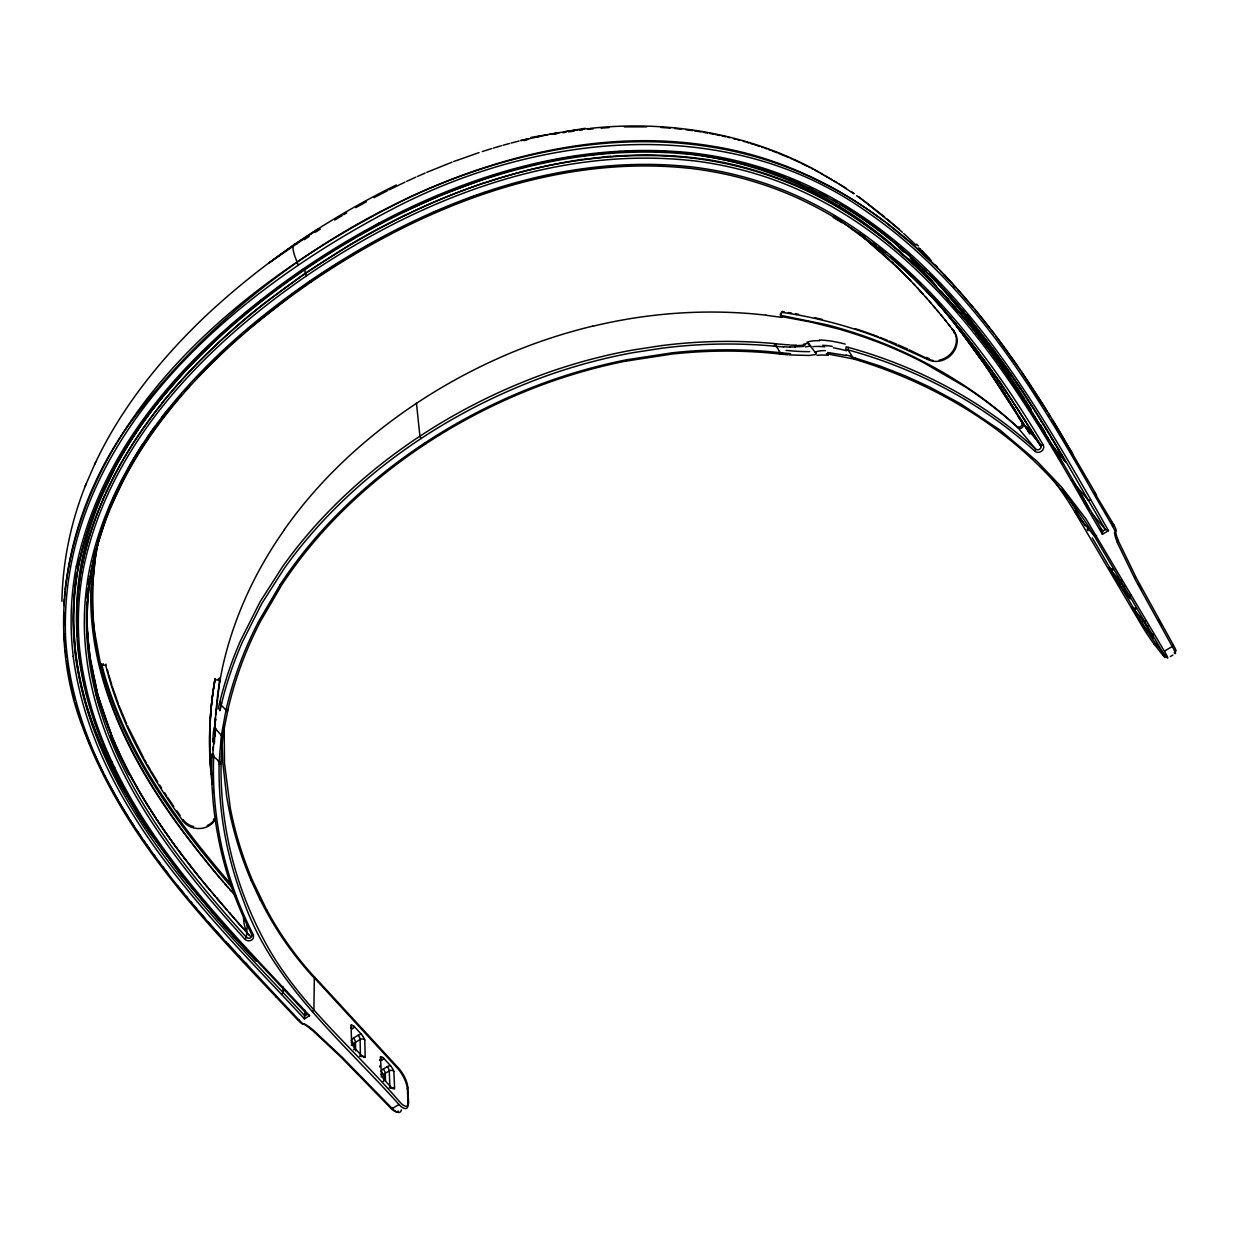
<?xml version="1.0" encoding="UTF-8"?>
<svg xmlns="http://www.w3.org/2000/svg" width="1238" height="1238" viewBox="0 0 1238 1238"><rect width="100%" height="100%" fill="white"/><g stroke="black" fill="none" stroke-linecap="round" stroke-linejoin="round"><path stroke-width="1.5" d="M213.71 756.372C214.623 754.484 211.388 752.131 211.93 754.963C213.772 757.671 219.699 759.884 219.095 764.078C218.228 810.905 226.817 857.841 243.762 901.481C272.917 983.916 342.57 1041.375 398.976 1104.513L392.229 1108.505L390.821 1108.211L340.806 1056.958L311.372 1029.382M219.126 762.453L221.107 761.525C219.683 822.976 234.493 884.675 263.4 938.899C296.609 1002.765 354.347 1048.694 400.292 1102.578A15.243 5.385 61.3 0 0 408.509 1101.882L407.766 1087.274A15.088 5.292 61.1 0 0 398.744 1068.363L314.344 976.72L313.059 976.534L397.352 1068.1A16.759 5.896 61.2 0 1 407.379 1089.115L408.107 1103.723A16.945 6.004 61.3 0 1 398.961 1104.513M314.344 976.72L313.91 1009.806L312.487 1011.725M63.742 612.361L63.757 625.67M304.935 1010.254L304.44 1018.828L309.593 1015.686C211.528 910.549 96.533 799.763 79.634 649.3A359.887 319.543 -6.2 0 1 83.488 568.196C109.393 443.111 204.688 346.098 306.482 275.842C418.552 199.488 554.345 145.682 691.965 160.646M221.107 761.184L222.84 735.403M219.141 762.113L221.293 735.821M86.892 603.726C83.41 680.204 113.741 753.602 154.982 816.523M283.223 987.042L283.038 992.52L281.583 994.454L304.44 1018.828M87.062 602.086L87.248 632.03M224.155 725.05L224.496 763.181L230.268 807.857A494.21 421.91 -17.9 0 0 252.769 881.085L266.65 909.806M63.958 605.506L64.345 598.604M214.932 725.22L215.35 717.669M61.9 601.328C62.689 561.108 71.015 521.09 86.18 483.841M1043.17 444.844L1040.895 445.185A3.296 2.801 -35.4 0 1 1035.773 449.224A508.029 428.921 -15 0 0 937.151 381.629A488.716 413.863 -15.5 0 0 848.34 347.383L846.111 346.81L845.879 349.317L848.076 349.905A487.292 412.533 -15.5 0 1 936.624 383.966A506.621 427.605 -15 0 1 1034.983 451.297A5.277 4.503 -35.3 0 0 1041.576 451.127A5.277 4.503 -35.3 0 0 1043.17 444.844C976.627 333.842 888.915 223.134 761.061 182.11A357.473 323.954 -18.7 0 0 692.228 166.975C555.877 151.794 421.276 205.214 310.196 280.778C209.361 350.369 114.53 446.392 89.26 570.501A350.694 311.342 -6 0 0 84.432 630.776C88.625 751.961 166.913 853.059 244.907 939.24L246.408 937.321A2.987 2.43 -0.6 0 0 251.577 934.922L251.701 932.941M87.248 598.542L88.084 587.926M246.672 963.845L245.325 962.793M76.354 566.4C102.367 439.583 198.792 341.054 301.917 269.791C415.519 192.261 553.293 137.867 692.831 153.017A375.052 339.707 -18.5 0 1 794.44 179.603C946.482 243.592 1030.527 394.117 1108.474 530.653L1102.424 534.336L1102.609 531.179L1084.349 499.858C1048.524 437.478 1011.848 375.099 965.625 319.714M214.36 743.636L214.576 740.448M247.182 925.312L246.408 937.321C168.77 851.404 90.761 750.677 86.614 629.941A348.497 309.454 -6 0 1 91.426 570.037C116.682 446.562 211.094 351.035 311.45 281.8C421.972 206.653 555.877 153.404 691.531 168.523A355.229 321.957 -18.7 0 1 759.915 183.534C832.06 206.437 893.975 253.852 943.758 309.964M87.264 596.654L87.821 589.567M212.657 741.98L212.921 738.869M215.52 715.239L217.795 693.45M64.469 596.871L64.918 591.532M214.886 736.378C216.557 723.255 213.57 723.255 213.044 737.399M626.072 361.032A467.654 395.077 -16.3 0 0 518.088 394.442C455.414 421.044 397.197 458.602 348.002 505.754A467.33 394.473 -15.8 0 0 281.954 584.599L260.676 620.965A441.966 374.619 -15.1 0 0 227.993 709.498L222.948 734.846L221.37 735.387L226.012 710.101A444.194 376.414 -15.1 0 1 258.819 621.105L280.252 584.584M65.088 589.752C88.223 404.315 252.459 274.217 409.995 196.981C504.206 153.249 610.876 128.737 714.512 146.548C809.234 161.93 893.913 217.006 956.572 288.299M848.324 347.414L848.076 349.905L852.626 357.194L880.713 366.262L905.705 376.043L929.784 387.076L960.301 403.588L1000.01 430.035L1037.042 461.31L1061.972 487.509L1086.144 519.14L1164.385 651.157A18.276 1.223 57 0 1 1165.252 655.629L1162.915 655.289L1154.218 644.224A16.264 1.068 57 0 1 1145.243 631.194A16.249 1.068 57 0 1 1141.745 625.484L1074.878 512.083A435.497 372.019 -17 0 0 1053.569 480.437M218.786 680.327A1.857 1.609 3.9 0 1 219.637 681.968L219.946 679.028A1.857 1.609 4 0 0 219.745 678.022M218.167 678.919L218.043 680.095L215.01 679.693L213.013 692.197A464.049 397.104 -16.2 0 0 210.429 766.956L212.038 784.01M215.01 679.693L215.133 678.517M88.455 584.398L89.09 579.09M88.548 582.494L88.981 578.951M216 817.374A18.059 15.135 2.5 0 1 201.206 828.408A18.059 15.135 2.5 0 1 183.116 821.134L183.286 819.85M217.919 692.522L219.76 680.792A1.857 1.609 4 0 0 218.909 679.167M76.648 573.179L76.539 573.89A363.105 323.691 -5.4 0 0 73.661 627.976L74.884 645.725A392.895 350.478 -7.1 0 0 84.633 697.752M79.743 572.885L79.588 573.906A359.887 321.215 -5.1 0 0 76.864 627.867L77.344 636.75M80.269 576.181L80.099 577.187A359.082 317.268 -6.8 0 0 77.174 630.653L77.39 636.162M219.946 679.028L215.35 718.876A476.769 407.751 -16.9 0 0 215.01 725.236M214.654 680.637L213.338 689.241A462.826 396.377 -16.2 0 0 210.754 763.861M214.778 679.863L214.917 679.089M214.994 679.291L213.137 691.005A463.554 396.81 -16.2 0 0 209.887 727.464M219.637 681.968L222.329 668.272A439.072 376.259 -15.4 0 1 284.492 529.647M95.326 549.718C73.862 661.479 131.491 768.953 199.751 853.183M98.096 542.352L96.409 551.111A339.877 305.074 -6.2 0 0 95.326 557.704L92.556 585.543L92.571 613.336M81.785 566.973C107.567 441.455 203.187 344.071 305.26 273.583C417.67 196.95 553.928 143.004 691.98 158.062A368.32 333.718 -18.6 0 1 784.227 181.135C845.693 204.874 898.958 246.161 943.387 294.257L940.199 290.435M99.241 537.307L97.369 546.206A344.752 308.014 -6 0 0 94.521 631.194M183.116 821.134C149.024 774.013 119.622 722.218 105.741 665.317L105.988 664.141M94.475 631.194L100.974 666.849A1.903 1.625 8.6 0 1 103.017 664.961L103.28 663.785M100.974 666.849L101.547 664.141M407.364 1089.1L407.766 1087.274M408.107 1103.723L408.509 1101.882M98.56 540.155L99.04 537.973M218.151 709.08L219.838 701.992A450.508 381.954 -15.1 0 1 240.621 640.495L260.119 601.745L282.481 566.772A477.713 403.248 -15.8 0 1 318.986 521.678C380.84 454.454 460.226 404.114 545.973 373.242A476.088 402.381 -16.3 0 1 603.51 356.188A463.646 392.941 -16.4 0 1 632.355 350.106L661.757 345.557M219.884 710.767L221.648 703.308A449.023 380.577 -15.1 0 1 242.385 642.042L261.837 603.448L284.136 568.598A476.228 401.886 -15.8 0 1 320.534 523.659C382.202 456.683 461.356 406.513 546.825 375.748A474.634 401.019 -16.3 0 1 604.159 358.757A462.145 391.564 -16.4 0 1 632.897 352.691L662.206 348.172A455.507 386.488 -16.5 0 1 774.555 346.176C778.826 345.928 777.975 353.712 782.509 352.938M99.551 535.791L100.061 533.609M95.496 551.931L91.689 569.557A347.754 306.916 -6 0 0 90.188 578.394C84.463 616.741 87.031 656.233 97.121 693.636M96.053 549.734L105.648 519.202M781.333 317.129A1.981 1.811 -35.7 0 1 780.652 315.241L780.977 314.019A1.981 1.811 -35.8 0 1 783.283 312.487L796.065 314.622M1034.968 451.313L1035.773 449.224L1016.94 426.506A495.185 421.462 -15 0 0 920.608 360.273A475.222 405.739 -15.6 0 0 826.752 324.743L780.776 315.35M107.273 514.869L108.975 510.567M109.207 510.087C93.206 549.239 85.02 591.857 87.604 634.181M109.78 508.648L124.976 476.444M94.599 464.498C120.566 408.834 159.578 360.181 203.713 317.841L205.013 316.588C261.636 263.4 326.6 219.157 396.33 184.988M85.066 486.41L95.682 462.006M99.968 497.413L102.073 492.647M102.924 499.224L105.013 494.519M102.8 491.068L112.07 472.204M105.725 492.941L114.902 474.262A480.901 419.62 -12.6 0 1 162.549 402.799M114.035 470.223L102.135 495.339A380.979 339.769 -6 0 0 79.65 572.869M1118.224 540.758L1136.716 578.734L1173.175 644.719L1172.247 646.515L1164.385 651.157M125.843 474.866L127.56 471.693M128.427 470.115L131.12 465.395M1062.142 488.995A435.033 371.771 -17 0 1 1075.977 510.304L1074.878 512.083L1094.191 535.791L1162.111 651.265A16.45 1.083 57 0 1 1162.915 655.273M1094.191 492.337L1113.612 524.494L1112.606 526.274L1095.615 496.964L1096.636 495.2L1068.75 447.444M1102.424 534.336L1084.55 503.727L1085.571 501.963M132.017 463.817L134.803 459.128M135.716 457.565L138.594 452.907M626.088 361.094L672.095 354.037A443.111 376.367 -16.5 0 1 779.507 353.944L780.296 352.706A445.34 378.194 -16.5 0 0 672.296 352.784L626.026 359.887A469.883 396.887 -16.3 0 0 517.469 393.421C454.485 420.146 395.99 457.905 346.547 505.29A469.573 396.268 -15.8 0 0 280.19 584.553M779.507 353.944L781.379 354.161L782.045 352.892M139.554 451.359L143.515 445.185M144.537 443.653L150.742 434.507M151.794 432.991L160.538 420.966M161.683 419.481L170.782 407.844M161.636 397.862L161.358 398.203A479.338 422.669 -11.1 0 0 113.881 470.146M162.302 402.659L162.658 402.226A576.831 495.881 -15.1 0 1 217.934 343.22M160.166 399.657L186.582 369.264L215.536 340.264M171.386 406.931L177.839 399.131M171.85 406.528L172.918 405.228M177.22 400.013L178.922 397.831M178.318 398.729L180.021 396.547M179.417 397.429L181.677 394.613M185.035 390.759L187.278 388.206M184.973 391.007L189.46 385.993M789.565 354.95L809.141 355.461L814.821 354.641L816.384 353.31L815.3 354.501M197.368 377.389L229.804 345.356M826.334 353.712L853.709 358.989L854.901 357.844M217.78 343.096L238.346 324.604A661.726 560.133 -16.5 0 1 262.611 304.625M851.388 358.324L852.626 357.194L850.924 356.714M222.979 332.728L216.665 338.578A575.19 498.697 -14.4 0 0 199.519 355.26M231.073 344.21L237.417 338.485M228.102 328.085L234.586 322.344M238.702 337.355L241.286 335.096M245.155 331.707L292.524 294.35M262.595 304.594L305.275 273.227L350.478 244.397M281.583 302.149L284.369 300.06M289.986 295.897L292.818 293.839M298.513 289.738L302.815 286.69M1095.615 496.964C1035.154 390.279 968.859 281.227 865.532 210.878C725.7 112.225 535.327 133.472 390.527 210.089C231.057 293.499 58.836 439.49 65.506 636.394C72.284 756.201 148.885 857.114 226.539 942.752M298.652 289.847L306.513 284.4M309.67 282.233L317.532 276.786M307.132 283.672L310.042 281.676M312.951 279.68L315.876 277.699M592.723 326.12A464.173 396.361 -16.5 0 0 490.31 361.96C439.707 385.513 392.523 416.572 351.205 454.145A463.662 395.68 -16 0 0 284.353 529.57M304.316 239.661L309.098 236.458M320.271 274.743L324.696 271.818M322.375 273.629L335.281 265.226M315.489 232.187L320.333 229.123M333.61 266.062L338.113 263.214M341.456 261.373L344.504 259.5M347.553 257.628L350.586 255.755M309.593 1015.686L307.179 1014.355L304.827 1015.779L283.038 992.52C192.37 896.575 93.608 791.825 75.363 655.413A365.922 325.006 -6.2 0 1 78.474 565.936C104.626 439.784 200.494 341.734 303.186 270.828C416.231 193.701 553.293 139.523 692.15 154.58A372.762 337.695 -18.5 0 1 793.109 180.965M334.755 220.039L342.23 215.52M352.118 1041.421A4.983 1.888 59.6 0 0 351.236 1040.384A6.747 5.354 -4.4 0 1 353.495 1038.063L358.107 1035.278A6.747 5.37 -4.5 0 1 361.357 1034.21M383.006 1074.104A6.19 2.259 60.6 0 0 381.041 1071.241A6.685 5.261 -5.3 0 1 383.254 1069.059L387.246 1066.676A6.67 5.261 -5.4 0 1 390.465 1065.624A6.422 2.259 61 0 1 392.57 1068.796M1170.281 656.604L1172.897 655.057M343.746 214.638L346.748 212.89M364.436 247.507L372.205 243.004M355.801 207.659L366.433 201.748M377.482 223.954L379.076 223.103M374.062 197.647L387.865 190.482M389.413 189.708L404.903 182.203M404.563 215.304L378.766 228.473A662.206 560.721 -16.8 0 0 350.509 244.428M402.675 212.147L442.492 194.32L483.454 179.077M219.08 764.465L221.06 763.552M406.451 181.46L415.798 177.173M417.376 176.477L425.191 173.041M426.77 172.376L452.009 162.178M463.43 200.262L464.296 199.922M469.481 197.987L471.214 197.353M453.588 161.574L479.06 152.599M473.814 196.409L474.68 196.099M477.295 195.171L478.162 194.861M221.339 735.573L222.917 735.032M480.777 193.948L481.644 193.639M484.259 192.741L485.141 192.447M805.412 346.965L810.627 345.882M815.997 353.418L808.244 343.297L810.581 345.913M482.247 151.547L491.842 148.545M808.46 343.22L803.586 344.241M228.009 709.498L226.012 710.101L219.513 703.354M225.687 711.556L227.684 710.968M493.451 148.08L501.452 145.713M503.061 145.279L509.483 143.5M511.093 143.066L519.124 141.008M528.765 138.687L520.718 140.59L548.063 134.602M523.953 140.606L527.017 139.879M536.797 136.892L540.016 136.195M530.793 137.449L585.234 128.303M549.657 134.292L559.313 132.559M554.222 134.246L557.1 133.735M564.126 131.801L578.564 129.711M562.841 132.775L565.704 132.311M568.582 131.878L574.169 131.073M577.976 156.282L609.746 152.676A391.997 352.134 -18.1 0 1 698.356 154.518M578.904 159.826L610.38 156.267M579.632 130.346L582.355 130.021M581.767 129.325L588.174 128.582M1090.632 500.013L1088.341 500.26L1071.412 480.127M587.802 129.386L593.234 128.829M1096.466 535.559L1094.191 535.791C1041.792 447.769 950.536 387.881 853.709 358.989M590.093 128.396C666.121 120.179 745.028 132.652 812.871 168.662M599.362 153.218L603.308 152.862M601.126 128.133L609.003 127.576M624.385 126.88L646.654 126.849M350.973 1028.345A3.374 2.693 -4.1 0 0 351.019 1025.141L351.484 1025.141M364.668 1057.267L364.529 1057.252A12.875 4.658 60.8 0 1 363.957 1057.175M660.937 127.452L670.253 128.118M827.588 352.49L846.328 355.507M790.587 353.666L782.602 352.954M788.111 354.826L781.797 354.207M775.638 343.746L774.601 343.653L774.539 346.238M775.839 343.762L776.241 346.408M674.818 128.52L681.534 129.216M765.92 315.241L782.06 317.408L780.141 314.421M826.659 345.557L832.245 346.361M685.991 129.742L692.599 130.609M103.017 664.961L105.741 665.317M1154.218 644.224L1156.524 644.565L1165.252 655.629M694.75 130.918L701.172 131.924M704.128 155.524L704.964 155.648A369.357 333.548 -18.9 0 1 707.579 156.081M781.549 316.588L810.751 322.019L838.637 329.029A476.723 406.776 -15.6 0 1 921.614 361.542M285.374 991.081L286.752 991.298M702.534 155.849L703.726 156.034M784.366 311.914L782.772 311.667A1.981 1.811 -35.8 0 0 781.797 311.759M275.981 996.822L277.358 997.039L299.209 1020.267L297.832 1020.035L273.737 994.439C198.157 915.037 120.829 831.797 82.575 727.077C43.438 625.453 67.332 507.998 131.166 421.663C291.998 204.966 640.263 35.685 883.777 221.107M788.343 312.549L791.531 313.09M703.292 132.28L707.548 133.023M709.606 133.395L713.707 134.199M715.75 134.602L719.835 135.468M401.375 1109.79A16.93 6.128 61.1 0 1 392.229 1108.521L390.806 1108.196A15.227 5.509 60.9 0 0 398.311 1111.074M721.878 135.901L725.87 136.814M727.82 137.279L729.786 137.758M733.685 138.733L735.635 139.244M737.569 139.755L739.519 140.281M743.264 141.318L745.121 141.859M746.994 142.401L748.851 142.958M251.577 934.922L253.171 935.417A4.782 3.9 -0.6 0 1 251.097 940.292A4.782 3.9 -0.6 0 1 244.907 939.24M750.708 143.531L752.549 144.103M754.406 144.691L759.761 146.44M766.136 170.225L768.581 171.045M769.804 171.463L772.233 172.299M761.525 147.043L763.304 147.662M773.441 172.732L775.87 173.583M765.069 148.281L766.833 148.916M777.077 174.032L779.476 174.914M768.597 149.55L770.299 150.169M1108.474 530.653L1105.379 529.493L1091.885 513.29M772.001 150.804L777.077 152.769M780.683 175.363L781.874 175.827M783.081 176.276L785.465 177.204M784.846 180.748L765.595 173.769A365.906 329.927 -19.1 0 0 704.747 159.145L703.54 159.052A388.299 347.584 -18 0 0 610.38 156.53M879.893 337.37L887.522 340.388M880.512 338.222L927.896 359.5A19.7 17.394 -38 0 0 951.743 354.269A19.7 17.394 -38 0 0 953.833 331.01L948.401 324.263M778.748 153.435L788.575 157.52M889.039 340.992L896.807 344.272M793.125 180.918C860.704 208.913 917.776 257.535 964.541 313.044M790.184 158.216L791.778 158.928M898.37 344.922L907.856 349.162M793.372 159.64L799.593 162.503M909.45 349.936L927.231 358.649A19.684 17.378 -38 0 0 932.91 360.413M801.125 163.23L807.207 166.202M808.693 166.944L810.178 167.703M921.629 361.511L966.027 387.324A492.894 419.45 -15.1 0 1 1018.085 427.868A3.203 2.755 -35.9 0 0 1023.052 423.907L990.833 373.768M811.664 168.461L813.149 169.235M814.619 170.008L819.03 172.376M814.186 169.374L846.513 188.455M820.5 173.181L823.44 174.806M824.91 175.641L827.835 177.313M829.274 178.148L832.199 179.866M839.906 207.922L838.993 207.38A394.411 354.393 -18 0 0 784.892 180.671M833.654 180.748L836.548 182.512M839.101 206.142L838.188 205.585A396.686 360.01 -17.1 0 0 783.979 178.334L764.682 171.184A366.649 334.214 -18.6 0 0 703.741 155.988M839.441 184.292L853.771 193.685M833.901 215.845L866.662 240.048L898.061 268.166M851.496 191.782L853.972 193.468M856.619 195.65L863.691 200.695M858.893 196.904L899.376 229.432M424.649 443.127L425.733 443.916M219.838 701.992L221.648 703.308M865.099 201.717L884.597 216.898M885.387 222.113L911.957 243.948L938.249 268.863M858.058 232.574L888.636 259.036M857.795 232.759L875.235 247.027M878.701 247.291L883.932 251.546M310.196 280.778L311.45 281.8L311.496 280.67A21.325 3.838 55.4 0 0 311.481 280.453M301.917 269.791L303.217 270.24A14.222 2.569 55.4 0 0 303.109 269.311M312.61 1029.49L342.168 1057.19L392.214 1108.505M889.983 243.406L913.675 264.174L937.46 287.82M891.066 239.383L892.072 240.218M892.521 241.039L909.93 256.065M883.189 250.478L885.789 252.645M887.337 219.157L902.378 232.28M894.053 241.859L897.983 245.186M899.933 246.857L926.07 271.076M890.927 257.04L907.469 272.051M891.623 258.03L896.652 262.441M878.794 249.844L893.047 263.199M899.144 264.669L911.385 276.043M903.74 233.518L916.027 245.124M912.731 258.618L939.596 285.096M898.85 247.321L902.657 250.896M900.289 248.9L902.982 251.438M901.14 249.55L903.817 252.088M892.087 262.054L910.843 281.041M911.617 276.028L927.742 292.447M896.436 266.247L905.968 275.935M918.735 247.801L920.082 249.132M911.71 259.779L914.309 262.363M917.079 281.382L921.118 285.452M910.1 258.154L918.581 266.758M921.49 250.54L929.753 259.021M928.748 273.737L949.407 295.603M919.958 248.977L930.976 260.32M939.642 270.271C987.584 319.265 1026.658 376.12 1061.6 434.878M916.135 264.375L923.78 272.283M916.646 244.165L918.379 245.944M904.978 274.759L910.178 280.268M926.426 290.915L932.276 297.228M921.954 270.224L931.858 280.871M909.172 279.092L914.99 285.421M929.042 293.654L941.143 306.947M277.358 997.039L225.966 941.87M922.155 270.488L935.866 285.514M281.583 994.454C190.575 898.293 91.535 793.218 73.181 656.403M307.179 1014.355L284.338 989.982C193.066 893.232 93.036 786.734 77.886 648.449A361.496 321.06 -6.2 0 1 81.723 566.958M252.97 957.562L256.266 961.075A75.936 28.459 60.1 0 1 255.987 959.249M363.817 1057.082A6.407 2.306 60.8 0 1 361.806 1055.813L354.749 1048.199A6.902 5.463 -4.2 0 1 353.511 1049.7M250.494 954.9L255.338 960.084M942.164 287.82L949.732 296.083M913.319 283.456L923.146 294.288M248.002 952.223L252.15 956.665M239.12 956.138L239.847 956.912M926.287 274.96L933.684 283.038M939.982 290.528L950.49 302.072M390.465 1065.624L383.656 1058.273A6.701 5.308 -5 0 1 381.459 1060.455A3.358 1.192 61 0 0 380.623 1059.774M249.658 953.987L232.698 935.572M935.526 265.149L936.98 266.727M932.926 297.816L961.616 330.856M247.182 951.31L225.285 927.339M234.678 951.357L227.606 943.665M932.199 276.399L971.567 323.985L1006.587 373.814M250.215 936.207L244.815 930.28M917.404 287.85L922.465 293.483M247.894 933.669L249.055 934.938M222.623 938.187L215.551 930.326M944.501 295.201L968.781 323.489M245.588 931.115L241.781 926.891M232.713 935.495L224.047 925.962M242.911 928.16L244.056 929.429M935.804 280.392L937.584 282.372M218.383 876.195L236.195 896.699M958.057 289.94L973.161 307.426M242.54 927.742L239.12 923.904M937.089 281.738L938.853 283.719M921.443 292.292L927.138 298.76M233.626 893.836L234.911 895.275M240.249 925.188L241.008 926.039M221.587 923.192L225.301 927.247M238.733 923.471L236.845 921.32M224.063 925.854L221.602 923.084M211.806 926.101L213.679 928.237M944.269 274.79L945.801 276.523M215.644 728.903L221.37 735.387M237.603 922.186L239.491 924.322M939.348 284.369L941.097 286.365M955.937 308.277L923.888 273.613L889.286 242.153A469.326 420.409 -12.4 0 0 839.132 206.096M210.847 925.034L207.984 921.784M939.735 284.709L941.979 287.355M931.781 295.959L933.003 297.337M943.898 274.434L949.577 280.918M934.009 298.528L932.787 297.135L935.201 299.906L934.21 298.729M925.436 296.764L931.084 303.279M229.788 889.488L231.073 890.942M235.7 920.02L237.216 921.753M944.315 310.444L947.643 314.344M236.087 920.453L229.37 912.731L230.67 914.217M942.35 287.696L943.712 289.367M953.136 305.074L963.504 317.222M212.023 912.313L221.571 923.037L181.042 875.034L149.164 831.781A803.354 711.835 -28 0 1 138.347 815.44M204.966 918.333L201.902 914.805M1070.189 451.468L1072.975 454.686A56.298 4.503 57.2 0 0 1068.827 449.007M231.924 887.584C175.688 822.558 122.577 750.305 101.222 665.673A1.903 1.625 8.6 0 1 101.748 664.172M227.25 886.563L228.519 888.017M224.186 906.742L234.57 918.72M943.217 288.686L944.579 290.373M232.079 885.588C175.935 820.639 122.918 748.464 101.593 663.924M226.771 909.729L206.251 885.681L210.058 890.168M944.083 289.692L947.163 293.391M935.417 300.107L938.064 303.233M946.791 313.276L956.092 324.294M224.186 906.727L216.449 897.767L219.018 900.738M212.038 912.158L178.071 870.856L149.21 831.224A801.326 713.661 -31.5 0 1 138.377 814.79M200.881 913.613L198.761 911.168M929.382 301.283L935 307.829M224.712 883.607L225.981 885.077M945.801 291.688L948.029 294.396M933.344 297.739L940.88 306.529L938.265 303.403M196.579 908.599L193.283 904.715M949.701 316.649L964.309 334.368M952.068 328.937L953.833 331.01M223.444 882.121L220.906 879.135M213.88 894.765L215.164 896.219M953.368 285.251L954.854 286.999M947.519 293.7L948.881 295.402M957.918 310.49L971.056 326.445M1057.794 452.056L1055.41 449.27A82.822 6.113 57.1 0 0 1050.474 444.194M1111.12 521.569L1113.983 525.16M213.895 894.718L208.789 888.714M948.37 294.706L953.121 300.478M933.282 305.817L938.853 312.409M191.07 902.1L192.184 903.415M941.066 306.714L943.681 309.887M1017.636 415.566L1021.907 422.545L1040.895 445.185L999.654 381.35L963.783 333.687M219.652 877.649L213.586 870.438M950.072 296.733L958.135 306.606M218.383 876.148L215.103 872.279M970.932 320.735L963.814 312.193A758.368 649.965 -1.6 0 0 949.639 295.867M947.844 299.333L950.088 302.026M938.342 303.604L949.206 316.588M1086.979 507.394L1089.44 510.35M946.528 297.878L949.623 301.608M129.588 774.261C151.175 814.697 178.117 852.069 207.52 887.135M186.319 896.389L187.511 897.829M943.851 310.042L965.191 336.999M937.12 310.382L942.66 317.021M1100.18 528.224L1102.609 531.179L1105.379 529.493L1088.341 500.26C1057.856 447.444 1027.447 394.334 990.354 345.789M203.728 882.632L206.251 885.619M974.739 309.33L989.441 327.683M214.623 871.614L211.311 867.683M204.997 884.087L196.192 873.409M967.528 316.711L970.917 320.859M952.316 304.718L954.529 307.411M213.369 870.097L210.553 866.755M967.249 316.34L994.81 351.484M952.796 305.167L958.274 311.914M183.92 893.48L180.191 888.915M955.117 302.815L959.79 308.664M958.227 326.847L967.482 338.113M946.621 313.384L951.929 319.961M210.878 867.049L208.293 863.985M940.926 314.994L946.436 321.663M944.223 310.676L951.016 319.002M209.624 865.532L206.034 861.199M198.699 876.396L199.952 877.943M208.386 864L205.291 860.271M177.545 885.619L178.86 887.275M1112.328 568.892A3.729 3.08 -32.7 0 1 1109.124 567.592L1119.57 580.684M205.91 860.921L203.311 857.795M154.967 816.91L174.295 844.873L197.461 874.848M960.084 308.927L969.524 321.06M970.669 325.904L973.532 329.54M1118.27 583.485A13.835 0.913 57.1 0 0 1118.842 584.351L1130.17 598.805A3.76 3.08 -32.1 0 1 1130.959 594.905M974.027 324.666L977.602 329.184M952.068 320.1L954.622 323.35M944.687 319.621L950.15 326.321M204.672 859.389L199.922 853.524M203.434 857.841L198.962 852.317M193.716 870.175L194.97 871.738M961.709 310.986L983.56 339.893M973.161 329.029L988.001 348.327M966.321 336.891L978.794 352.644M949.964 317.779L957.299 326.739M954.761 323.474L993.696 376.986M926.658 357.921L926.225 357.364A19.653 17.363 -38.1 0 0 929.49 358.633M927.03 358.401L927.896 359.5M198.482 851.698L196.084 848.634M977.37 328.859L980.898 333.378M968.333 339.429L980.078 354.764M975.621 332.155L986.903 346.857M188.795 863.892L191.256 867.049M980.666 333.068L984.148 337.587M196.099 848.51C147.833 786.44 105.091 715.703 94.661 636.363M166.093 871.072L167.687 873.146M956.634 326.12L962.096 333.223M955.566 324.882L967.42 340.311M991.081 329.803L994.454 334.214M966.816 314.622L994.083 351.932L1024.909 399.193M183.905 857.532L186.334 860.72M983.931 337.293L987.367 341.812M971.118 323.133L980.496 335.684M162.905 866.91L164.499 868.999M962.684 333.672L967.776 340.435M996.188 336.504L1018.131 367.021M987.15 341.533L990.555 346.052M179.077 851.11L181.491 854.328M158.124 860.565L159.717 862.685M979.846 354.455L990.06 368.429M967.868 340.527L970.344 343.885M987.692 347.924L991.127 352.551M981.982 357.333L985.773 362.486M970.422 343.963L972.882 347.336M966.352 339.057L982.554 361.341M153.775 854.653L155.214 856.634M993.51 350.06L999.917 358.85M990.833 352.165L997.286 361.016M176.694 847.875C144.923 804.886 117.161 758.151 100.99 706.929M972.96 347.414L975.405 350.803M982.229 337.989L988.11 346.222M993.944 356.405L1000.319 365.272M987.63 365.071L1012.947 401.917M975.467 350.865L977.912 354.269M971.52 346.114L987.32 368.243M985.278 342.199L989.595 348.342M977.974 354.331L979.15 356.018M999.747 358.618L1002.981 363.136M990.586 369.172L992.164 371.4M1121.04 580.761L1120.483 579.972M149.442 848.649L146.564 844.595M979.212 356.08L981.626 359.5M176.91 810.921L180.083 815.393M1002.811 362.92L1005.256 366.355M1000.072 364.947L1003.337 369.528M989.781 348.512L992.582 352.582M994.779 375.099L995.816 376.584M1005.086 366.154L1007.5 369.589M991.267 350.633L994.052 354.702M984.133 363.028L988.93 369.976M144.01 840.942L145.295 842.784M1003.09 369.233L1006.308 373.814M996.327 377.327L997.364 378.813M1007.361 369.404L1011.972 376.058M994.207 354.873L996.992 358.958M998.401 380.283L999.097 381.304M1009.604 372.638L1014.185 379.308M1006.076 373.52L1012.173 382.387M995.677 356.993L999.886 363.214M1001.186 384.353L999.793 382.325M1019.292 368.692L1020.437 370.379M173.769 806.418L167.61 797.334M141.472 837.259L136.428 829.8M1001.882 385.374L1002.579 386.395M1021.582 372.05L1043.742 406.079M991.359 373.52L998.385 384.012M986.222 366.959L1016.893 413.863M1014.046 379.138L1020.716 389.057M1000.025 363.368L1002.765 367.485M1003.972 388.438L1004.652 389.459M1011.972 382.14L1015.067 386.689M1016.243 382.403L1022.851 392.307M1006.03 391.502L1007.392 393.545M1002.888 367.624L1004.188 369.62M1014.881 386.457L1017.93 390.991M996.079 380.53L1005.271 394.551M1119.786 581.009L1129.923 598.062M1142.504 619.882L1143.045 620.687M1004.312 369.76L1005.612 371.771M1008.753 395.587L1009.434 396.609M1142.535 624.586L1138.991 619.062A7.351 5.973 -31.6 0 1 1140.832 616.88M1005.736 371.88L1008.444 376.043M1017.76 390.775L1020.777 395.309L1019.555 393.282M1010.61 398.373L1011.771 400.153M164.592 792.753L166.604 795.802M1007.144 374.015L1011.229 380.329M999.546 385.761L1001.851 389.274M1022.758 392.183L1024.987 395.572M1012.622 401.437L1016.413 407.256M134.23 826.458L129.882 819.726M1020.623 395.108L1026.379 403.944M1014.108 403.696L1015.253 405.476M1024.894 395.448L1027.014 398.729M1009.945 378.302L1015.392 386.767M1007.515 375.238L1016.413 389.026M1003.012 391.053L1020.576 418.877M1144.376 622.714L1152.949 637.384M1118.115 583.253L1109.14 567.638M1023.439 399.441L1026.256 403.789M1016.042 406.683L1019.849 412.594M1027.107 398.837L1029.118 401.994M1012.715 382.573L1016.754 388.902M1017.559 409.035L1018.704 410.815M1029.211 402.102L1031.223 405.275M1027.308 405.383L1029.026 408.122M1019.431 411.945L1023.269 417.964M1007.531 398.048L1008.645 399.797L1006.401 396.299M1020.994 414.39L1022.139 416.169M1031.3 405.368L1035.37 411.821M1016.831 388.995L1018.116 391.053M1018.193 391.131L1019.478 393.204M1029.149 408.277L1031.78 412.471M1022.805 417.221L1026.147 422.514M1009.759 401.561L1010.873 403.294M782.571 311.357L783.283 312.487M159.671 785.062L161.621 788.142M138.192 815.161L119.25 783.035L103.605 751.42A465.473 413.337 -10.7 0 1 84.695 699.795L84.648 699.161M1017.249 390.357L1023.872 400.926M1024.414 419.759L1031.053 430.375M128.798 818.039L119.003 801.992M1031.888 412.61L1035.262 418.011M1011.972 405.043L1015.237 410.273M780.466 313.199L780.977 314.019M138.238 814.496L119.297 782.184L103.636 750.367A468.072 418.908 -12.4 0 1 84.633 698.402M1035.432 411.914L1037.429 415.101M1022.217 397.553L1022.898 398.651M1044.562 407.379L1046.977 411.248M1037.521 415.225L1041.638 421.895M1034.659 417.02L1037.351 421.353M1022.279 397.615L1024.275 400.864M1023.656 399.828L1025.652 403.077M1038.125 422.576L1038.806 423.69L1037.429 421.462M1025.018 402.025L1026.333 404.176M1030.743 429.865L1033.312 434.027M157.721 781.967L151.098 771.026M1048.524 413.755L1050.025 416.185M1040.647 420.27L1042.675 423.582M1025.698 400.478L1027.277 403.031M1039.487 424.804L1040.106 425.826M1027.076 405.337L1027.71 406.389M1024.662 402.195L1026.24 404.749M1042.736 423.644L1043.711 425.268M1040.183 425.903L1042.845 430.282M1028.422 407.55L1029.737 409.701M1032.987 433.517L1039.966 444.953M1020.251 418.367L1025.25 426.522A34.633 2.414 57.3 0 1 1038.063 441.796M1043.758 425.315L1045.785 428.642M1028.066 404.3L1031.115 409.298M1042.226 429.246L1044.872 433.625M1029.103 408.648L1031.084 411.914M1027.014 406.018L1029.32 409.778M1021.195 419.899L1024.012 424.479M1052.238 419.79L1064.711 440.124M1044.795 427.002L1047.828 432M1030.449 410.846L1032.43 414.111L1031.796 413.059M1033.142 415.256L1033.482 415.813M1025.033 426.181L1026.225 428.131M1075.868 510.366L1085.184 525.902M1047.874 432.047L1049.87 435.374M1045.615 434.801L1047.58 438.082M1045.553 434.739L1046.559 436.41M1038.125 441.889L1040.926 446.516M1026.132 427.977L1028.592 432.031M1049.901 435.405L1053.909 442.105M1046.621 436.472L1048.586 439.738M1035.479 419.109L1036.113 420.193M1027.88 430.855L1029.768 433.996M1050.907 437.091L1052.904 440.419M1036.794 421.322L1037.769 422.947M1050.629 443.127L1052.579 446.423M1054.606 443.25L1055.921 445.463M1053.94 442.121L1057.237 447.692M1061.647 435.42L1072.031 452.551M1040.663 425.16L1045.073 432.619M1053.569 448.094L1058.505 456.42M1041.731 429.571L1042.365 430.654M1057.917 448.837L1061.864 455.522M1057.252 447.723L1058.567 449.936M1054.59 449.781L1055.581 451.437M1043.03 431.768L1043.665 432.851M1087.072 529.09L1088.063 530.746M1065.299 441.579L1068.193 446.485M1092.272 537.88L1111.26 570.145M1116.042 579.941L1116.088 580.018A7.443 6.128 -32.3 0 1 1118.394 577.589M1061.214 454.408L1065.438 461.635A82.9 6.236 57.2 0 0 1057.577 451.684M1058.505 456.435L1059.48 458.075M1111.956 571.337L1113.364 573.736M1115.515 577.403L1116.97 579.864M1117.682 581.102L1135.741 611.928M1110.532 570.548L1110.579 570.625A7.49 6.19 -32.7 0 0 1112.869 570.053M1077.803 488.886L1087.552 505.568M1060.455 459.747L1062.715 463.6M1136.515 613.243L1138.047 615.859M1140.368 619.805L1141.9 622.435M1132.445 607.688L1138.898 618.907M1065.036 460.954L1065.748 462.176M1084.55 503.727C1012.111 375.903 926.504 239.924 783.778 183.549A366.68 332.155 -18.5 0 0 691.98 160.584M1133.466 609.638L1133.513 609.715A7.413 6.051 -31.9 0 0 1135.834 609.235M118.105 800.46L106.298 779.073M1056.819 452.814L1060.935 459.917M147.415 764.713L150.169 769.463M144.722 759.946L146.517 763.119M1161.352 625.654L1160.702 624.494M1158.118 619.882L1158.753 621.027M1159.402 622.172L1160.052 623.318M353.464 1043.541L353.217 1043.108A7.18 2.708 59.6 0 0 352.304 1041.684M143.856 758.352L127.452 725.762M1140.213 587.462L1139.579 586.286M421.168 438.531L419.93 436.24L416.463 403.325M1138.326 583.98L1138.945 585.125M1140.863 588.654L1141.405 589.721M353.619 1043.82L354.656 1045.862A3.358 2.662 -4.4 0 1 355.492 1042.303A3.374 1.223 60.7 0 0 353.495 1038.063M306.482 275.842L305.275 273.227A21.356 3.853 55.4 0 0 304.347 269.404M298.172 264.839L296.996 261.713A62.039 11.003 55.7 0 1 296.609 244.35M105.54 777.603L104.023 774.648M102.537 771.692L103.28 773.177M114.221 766.539L114.716 767.545M101.795 770.206L92.912 751.079M260.197 899.995L251.175 880.589M384.492 1076.967L383.61 1075.172A11.993 4.379 60.6 0 0 383.207 1074.414M111.745 761.478L112.225 762.5M351.654 1043.139L351.035 1025.141M393.87 1071.334L393.344 1070.236A16.558 5.881 61.1 0 0 392.786 1069.137M379.818 1060.378A3.343 2.646 -5 0 0 380.376 1056.803L381.583 1075.497A16.961 6.02 61.1 0 0 381.877 1076.101L382.248 1076.781A6.5 2.321 61.1 0 0 384.414 1080.062M360.939 1056.54A3.405 2.693 -4.6 0 1 365.179 1057.267L364.792 1039.997L363.554 1037.49A8.248 2.956 60.7 0 0 362.548 1035.757M107.907 753.308L108.371 754.344M126.725 724.106L119.034 705.66M91.643 748.139L92.262 749.609M90.405 745.199L91.024 746.669M89.182 742.258L89.786 743.713M111.389 735.558L98.375 697.969L90.157 659.591M111.358 734.505L97.647 694.301L89.26 653.076M88.594 740.804L86.861 736.424M1117.14 542.337L1135.726 580.467L1172.231 646.499A18.291 1.377 57.3 0 1 1174.243 652.689M86.289 734.954L85.174 732.014M118.399 703.958L112.395 686.858M84.091 729.105L84.633 730.559M83.039 726.195L83.565 727.65M214.576 725.561L215.691 728.733M82.528 724.725L81.507 721.8M80.516 718.891L81.012 720.346M80.037 717.436L79.093 714.543M78.644 713.088L77.731 710.163M111.838 685.125L108.743 674.695M1132.275 607.208L1132.29 607.239A18.245 1.207 57.1 0 0 1132.337 607.409M77.298 708.709L76.431 705.815M92.819 677.82L92.571 676.938M75.611 702.921L76.013 704.376M88.316 700.46L88.068 699.578M74.806 700.027L74.032 697.118M107.319 669.433L108.263 672.946M73.646 695.679L72.918 692.785M1153.151 638.05L1153.104 637.864A17.905 1.192 57 0 0 1152.996 637.508M72.562 691.346L71.541 687.013M71.216 685.558L70.272 681.225M69.962 679.77L69.111 675.422M68.833 673.967L67.796 668.04M67.548 666.57L66.635 660.597M212.735 789.318L213.215 792.862M66.233 657.564L65.335 649.965M211.806 775.7L210.739 763.861M65.01 646.731L64.051 633.779M77.7 641.176L78.133 645.586A391.007 349.24 -6.8 0 0 78.458 648.882M210.553 765.718L211.249 774.121M77.685 640.557L78.35 648.201A388.608 343.53 -8 0 0 84.896 686.904M389.893 1087.243L389.258 1070.901A3.358 1.192 61.1 0 0 387.246 1066.676M385.529 1080.882L385.266 1073.284A3.358 1.192 61.1 0 0 383.269 1069.059M384.616 1080.232L384.507 1076.983A3.327 2.615 -5.3 0 1 385.266 1073.284L389.258 1070.901A3.327 2.615 -5.4 0 1 393.87 1071.365L394.613 1088.806A3.358 2.631 -5.5 0 0 390.543 1088.063M379.772 1065.918L379.803 1067.001M360.428 1055.689L360.103 1039.533A3.374 1.207 60.7 0 0 358.107 1035.278M355.631 1050.892L355.492 1042.303L360.103 1039.533A3.358 2.677 -4.5 0 1 364.792 1039.997M222.035 739.426L222.763 762.314L226.6 796.08A494.891 422.622 -17.9 0 0 251.19 880.589M1156.509 644.549A18.075 1.192 57 0 1 1149.529 634.692A18.152 1.207 57 0 1 1146.558 630.096A18.075 1.192 57 0 1 1142.659 623.72M1145.784 621.12A3.729 3.033 -31.7 0 1 1142.504 619.851L1132.197 606.914A3.683 3.002 -31.9 0 0 1135.942 608.028M1148.307 625.639A7.521 6.113 -31.7 0 1 1146.45 626.026M1153.166 635.342A3.714 3.002 -31.4 0 0 1153.151 638.081L1142.782 624.973A3.668 2.971 -31.6 0 1 1143.912 620.888M1128.762 595.834A7.567 6.175 -32.1 0 1 1129.66 594.704M1119.972 586.054A3.714 3.049 -32.3 0 1 1120.932 582.015M1122.278 581.52A3.776 3.11 -32.5 0 1 1119.245 580.173M314.251 976.767A431.783 368.104 -15.4 0 1 266.743 909.775M381.072 1056.943A8.14 2.878 61 0 1 383.61 1058.072M393.994 1088.682A8.403 2.987 61.2 0 1 391.378 1087.645M389.212 1087.923A6.778 5.308 -5.5 0 1 391.332 1087.413L384.414 1080A6.824 5.354 -5.1 0 1 383.192 1081.486M380.948 1074.166A3.389 2.662 -5.1 0 1 381.149 1076.983M362.394 1035.541A5.122 1.842 60.7 0 0 361.357 1034.21L354.408 1026.704A6.778 5.416 -4.1 0 1 352.211 1028.917A3.389 1.223 60.6 0 0 350.988 1028.066M359.654 1056.277A6.855 5.416 -4.6 0 1 361.79 1055.766M351.252 1042.303A3.42 2.708 -4.2 0 1 351.283 1045.445M1118.487 540.619A39.57 32.606 -34.6 0 1 1115.701 531.767M1113.875 525.221A20.489 17.053 -33.3 0 1 1116.289 530.963M1112.436 526.398A21.541 17.92 -33.2 0 1 1115.098 531.876M1117.403 542.198A40.668 33.503 -34.6 0 1 1114.494 532.665M303.62 1024.151A19.545 15.63 -3.1 0 1 299.379 1020.189M304.517 1023.996A36.413 28.799 -2.4 0 1 312.394 1029.629M302.954 1024.368A18.57 14.856 -3 0 1 298.42 1020.499M303.867 1024.228A35.422 28.025 -2.4 0 1 311.171 1029.521M1173.191 644.766A16.465 1.253 57.3 0 1 1175.373 650.662M312.858 976.581A435.343 371.292 -15.5 0 1 260.367 899.949M1134.642 577.187A9.486 0.836 58.5 0 1 1134.875 577.589M253.573 935.278A499.843 423.69 -17.2 0 1 213.617 756.356M73.243 656.403A368.15 326.925 -6.2 0 1 76.276 566.385M1124.646 586.147A7.598 6.252 -32.4 0 1 1123.237 586.41M1151.851 635.249A7.49 6.051 -31.4 0 1 1153.259 633.655M351.577 1025.327A8.728 3.141 60.6 0 1 354.362 1026.457M354.702 1048.354A8.79 3.188 60.8 0 1 351.824 1043.309M379.602 1060.362A3.358 1.192 61 0 1 379.757 1059.79M251.979 934.783A501.282 425.036 -17.2 0 1 211.822 755.335M806.99 342.245A48.251 16.45 20.9 0 1 819.68 340.744M812.84 346.686A45.852 12.751 17.6 0 1 824.817 346.81M822.821 345.263A58.635 18.74 21 0 1 826.767 345.65M833.375 347.785A77.468 26.555 22 0 1 846.544 350.756M819.339 339.97A72.593 29.666 23.6 0 1 845.183 344.087M805.319 344.891A46.796 11.452 10.9 0 1 797.086 345.572M796.359 345.139A53.157 11.266 9 0 1 790.587 345.108M789.38 344.829A55.725 10.833 8.3 0 1 783.979 344.582M783.406 344.412A56.453 10.508 8.1 0 1 776.226 343.87M783.577 346.934A58.372 11.931 8.5 0 1 776.164 346.315M789.968 347.104A58.217 12.132 8.6 0 1 783.639 346.779M795.523 347.011A55.106 11.993 8.9 0 1 789.612 346.872M803.911 346.361A48.855 11.529 9.6 0 1 795.013 346.671M661.757 345.588A456.992 387.865 -16.5 0 1 774.524 343.576M216.031 719.324A44.738 2.012 -75 0 1 214.762 722.93M220.07 709.838A46.642 1.269 -80.3 0 1 220.488 707.084M212.75 757.285A74.203 7.026 89.5 0 1 213.292 746.576M213.276 749.949A72.299 5.71 89.6 0 1 213.988 738.885M214.561 739.504A58.542 2.724 -88.8 0 1 214.638 738.421M214.654 737.771A54.627 2.197 -88.4 0 1 214.886 734.877M212.967 739.751A61.111 4.612 -89.5 0 1 213.106 738.281M809.714 351.638A50.665 7.645 8.4 0 1 786.084 350.369M246.733 932.384A32.002 12.101 59.2 0 1 243.669 916.29M90.389 659.544A364.668 321.895 -8.5 0 1 87.774 634.166M953.121 330.19A19.684 17.378 -38 0 1 939.162 360.181M795.539 313.771A463.476 396.702 -16.1 0 1 798.618 314.344M814.991 317.748A463.476 396.702 -16.1 0 1 822.14 319.404M855.365 328.735A463.476 396.702 -16.1 0 1 878.098 336.705M796.08 314.591A463.956 396.996 -16.1 0 1 880.512 338.222M210.553 765.718A463.554 396.81 -16.2 0 1 209.686 734.583M214.932 818.844A18.044 15.119 2.5 0 1 207.226 825.545M193.67 826.613A18.044 15.119 2.5 0 1 183.534 820.19M814.666 352.381A42.757 14.995 21.9 0 1 825.328 350.617M817.018 355.399A44.429 12.829 18 0 1 828.377 355.306M846.142 355.027A86.815 39.059 26.1 0 1 850.769 356.219M213.988 818.643A18.013 15.104 2.5 0 1 213.478 819.246M952.084 328.937A19.653 17.363 -38.1 0 1 954.513 333.455M592.754 326.259A440.419 378.039 -16.6 0 1 765.935 315.148M1021.907 422.545A3.203 2.755 -35.9 0 1 1016.94 426.506M214.638 733.128A478.348 408.88 -16.9 0 1 214.7 730.451M99.891 707.192A407.534 357.349 -0.3 0 1 96.084 693.853M128.891 774.601A539.861 480.793 -18.7 0 1 110.693 735.914M127.715 770.578A535.28 481.613 -23.9 0 1 111.064 734.629M833.189 217.47A412.61 369.806 -18.4 0 1 841.979 222.67M850.599 228.086A412.61 369.806 -18.4 0 1 853.446 229.959M862.793 234.694A471.57 423.644 -16.7 0 1 865.517 236.721M873.595 242.911A471.57 423.644 -16.7 0 1 876.241 245M94.908 636.332A358.757 322.313 -4.1 0 1 92.773 613.336M256.111 960.827A76.524 28.768 60 0 1 255.833 959.125M215.366 340.11A678.842 573.983 -16.6 0 1 303.202 270.24A679.26 574.509 -16.8 0 1 402.551 211.915M1058.072 452.535A82.25 6.082 57.1 0 1 1065.903 462.501M1050.195 443.746A82.157 6.144 57.2 0 1 1054.853 448.512M1057.608 456.884A72.299 5.354 57.2 0 1 1057.84 457.162M1060.177 460.165A72.299 5.354 57.2 0 1 1062.189 462.811M1057.964 457.503A72.996 5.323 57.2 0 1 1058.196 457.797M1060.533 460.815A72.996 5.323 57.2 0 1 1062.281 463.105M351.886 255.09A612.005 519.403 -17 0 1 361.047 249.612M379.648 239.073A612.005 519.403 -17 0 1 382.79 237.371M432.65 212.921A612.005 519.403 -17 0 1 437.587 210.754M187.186 388.128A610.845 517.886 -16.3 0 1 190.544 384.43M197.384 377.11A610.845 517.886 -16.3 0 1 204.363 369.853M212.688 361.511A610.845 517.886 -16.3 0 1 222.438 352.103M233.703 341.719A610.845 517.886 -16.3 0 1 237.526 338.314M249.209 328.209A610.845 517.886 -16.3 0 1 253.171 324.898M261.187 318.336A610.845 517.886 -16.3 0 1 267.965 312.951M108.108 510.288A450.338 396.021 -10.3 0 1 124.218 475.872M127.653 469.527A450.338 396.021 -10.3 0 1 142.649 444.488M146.718 438.345A450.338 396.021 -10.3 0 1 155.23 426.212M161.946 417.237A450.338 396.021 -10.3 0 1 168.925 408.401M89.631 653.03A365.241 326.321 -7.5 0 1 87.542 632.014M111.9 472.127A484.863 424.309 -12.1 0 1 159.934 399.982M76.895 575.376A385.544 340.775 -8.1 0 1 100.061 497.444M76.88 576.119A362.455 320.843 -6.6 0 0 73.847 629.863L75.023 647.474A391.115 346.408 -8 0 0 84.617 699.176M77.36 568.18A384.91 342.818 -6.4 0 1 79.263 558.245M79.758 658.74A391.007 349.24 -6.8 0 1 79.294 655.459M161.528 397.785A575.19 498.697 -14.4 0 1 173.243 383.734M178.752 377.435A575.19 498.697 -14.4 0 1 184.385 371.199M245.139 313.276A662.949 564.605 -16.2 0 1 249.163 309.933M258.665 302.211A662.949 564.605 -16.2 0 1 261.404 300.029M91.241 710.163A464.482 411.558 -10.2 0 1 90.235 706.944M87.294 696.39A388.608 343.53 -8 0 1 86.459 693.234M80.114 576.15A381.877 336.674 -8.7 0 1 103.079 499.285M846.777 207.21A469.512 420.409 -12.8 0 1 850.088 209.346M867.389 221.184A469.512 420.409 -12.8 0 1 874.74 226.585M878.872 229.742A469.512 420.409 -12.8 0 1 891.004 239.476M483.826 178.906A489.149 430.948 -16.6 0 1 577.945 155.988M712.809 156.947A369.357 333.548 -18.9 0 1 764.883 169.869M789.008 178.643A397.011 357.225 -17.7 0 1 799.562 183.116M809.946 187.882A397.011 357.225 -17.7 0 1 813.351 189.538M820.129 192.942A397.011 357.225 -17.7 0 1 826.814 196.486M833.406 200.154A397.011 357.225 -17.7 0 1 836.671 202.026M840.617 204.208A467.128 417.84 -15.2 0 1 891.453 240.296M949.964 296.331A760.055 654.02 -4.7 0 1 964.093 312.595M941.576 291.828A752.286 649.61 -4.3 0 1 948.354 299.797M616.586 151.825A387.355 351.963 -18 0 1 621.012 151.578M662.098 151.547A387.355 351.963 -18 0 1 673.735 152.274M679.538 152.769A387.355 351.963 -18 0 1 702.596 155.57M839.968 207.829A465.952 416.695 -15.9 0 1 889.921 243.468M485.698 182.59A485.172 425.996 -16.6 0 1 578.92 159.965M404.671 215.52A578.873 498.62 -16.5 0 1 485.033 182.528M293.685 245.031L269.311 262.719L318.352 228.937L293.685 245.031M1039.75 426.243L1039.084 425.145L1039.765 426.274"/></g></svg>
